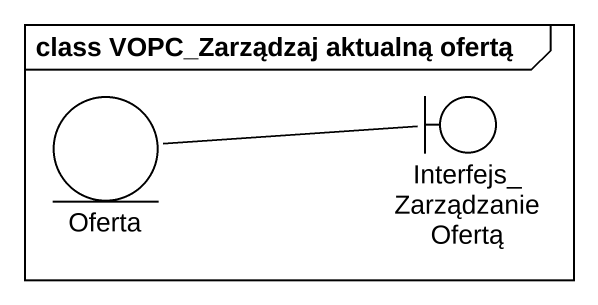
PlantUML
@startuml
mainframe class VOPC_Zarządzaj aktualną ofertą
entity Oferta
boundary Interfejs_ZarządzanieOfertą
Interfejs_ZarządzanieOfertą -left- Oferta
@enduml
